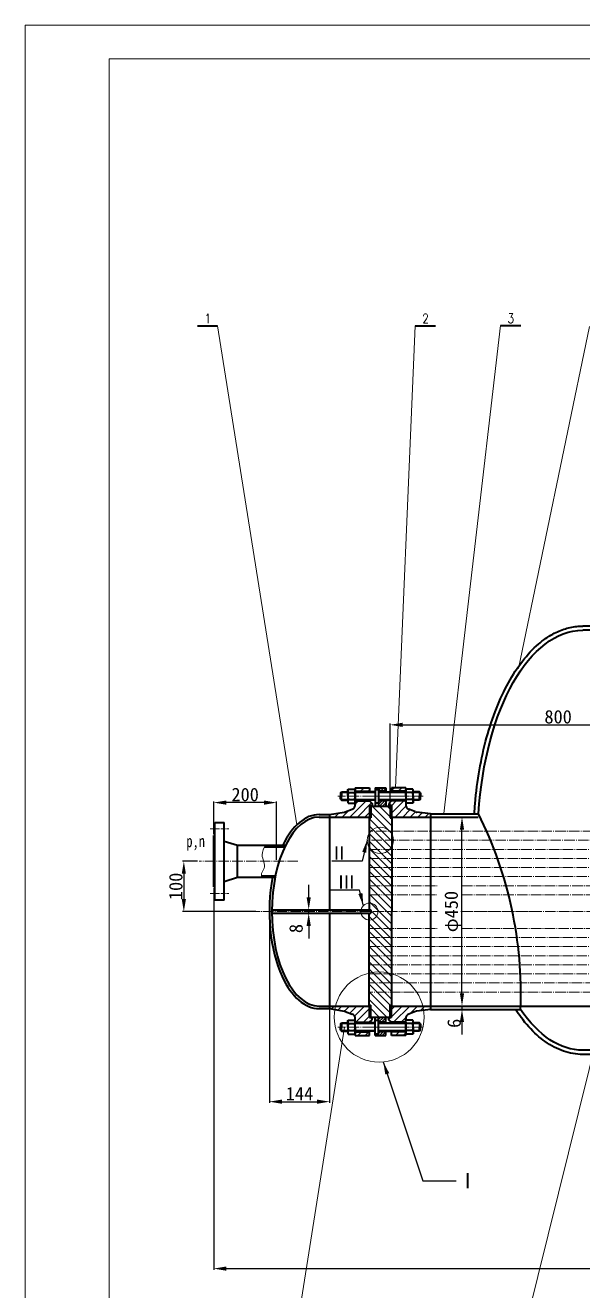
# Model space of a CAD drawing. Extents: x -7548 to 24390, y -23184 to 5092.
# Drawn here: x 7557 to 8885, y -13201 to -10188 of the extents above; entities that cross this region are included whole.
import ezdxf
from ezdxf.enums import TextEntityAlignment as Align

# ---------------------------------------------------------------- set-up
doc = ezdxf.new("R2010")
doc.units = 0
doc.header["$LTSCALE"] = 10
doc.header["$PDMODE"] = 1
doc.linetypes.add('ZXX-L', pattern=[3.28, 2.5, -0.3, 0.18, -0.3])
doc.linetypes.add('ZXX-S', pattern=[1.27, 0.75, -0.2, 0.12, -0.2])
doc.layers.get('Defpoints').update_dxf_attribs({"linetype": 'CONTINUOUS'})
for name, color, linetype, lineweight in [('A 粗实线', 1, 'CONTINUOUS', 40), ('B 细实线', 7, 'CONTINUOUS', 18), ('C 文 字', 2, 'CONTINUOUS', 20), ('D 短中心线', 3, 'ZXX-S', 18), ('E 长中心线', 3, 'ZXX-L', 18), ('J 标注尺寸', 2, 'CONTINUOUS', 18)]:
    doc.layers.add(name, color=color, linetype=linetype, lineweight=lineweight)
doc.styles.add('HZTXT', font='SIMFANG.TTF', dxfattribs={"width": 0.75})
doc.styles.add('ROMANC', font='romanc', dxfattribs={"width": 0.7, "height": 6})
doc.styles.get("Standard").update_dxf_attribs({"font": 'SIMFANG.TTF'})
doc.dimstyles.new('通用标注4.0', dxfattribs={"dimtxt": 32, "dimasz": 30, "dimexe": 3, "dimexo": 3, "dimgap": 3, "dimtad": 1, "dimdec": 0, "dimzin": 0, "dimdsep": 46, "dimtxsty": 'Standard', "dimcen": 0, "dimadec": 0, "dimazin": 0, "dimtfac": 0.375, "dimtdec": 0, "dimtmove": 2, "dimatfit": 3, "dimfxl": 0, "dimtzin": 0, "dimarcsym": 0})

# ---------------------------------------------------------------- blocks, each defined once
blk = doc.blocks.new('*D59')
at = {"layer": 'C 文 字', "color": 0, "lineweight": -2}
for p, q in [((8138.6, -12300.9), (8138.6, -12753.5)), ((8282.1, -12531.9), (8282.1, -12753.5)), ((8168.6, -12750.5), (8252.1, -12750.5))]:
    blk.add_line(p, q, dxfattribs=at)
at = {"layer": 'C 文 字', "color": 0}
for points in [[(8168.6, -12745.5), (8168.6, -12755.5), (8138.6, -12750.5)], [(8252.1, -12745.5), (8252.1, -12755.5), (8282.1, -12750.5)]]:
    blk.add_solid(points, dxfattribs=at)
at = {"layer": 'Defpoints', "color": 0}
for p in [(8138.6, -12297.9), (8282.1, -12528.9), (8282.1, -12750.5)]:
    blk.add_point(p, dxfattribs=at)
at = {"layer": 'C 文 字', "color": 0, "insert": (8210.3, -12731.5), "char_height": 32, "attachment_point": 5}
blk.add_mtext('144', dxfattribs=at)
blk = doc.blocks.new('*D61')
at = {"layer": 'Defpoints', "color": 0}
for p in [(8590.3, -12072.9), (8597.2, -12072.9), (8590.3, -12522.9)]:
    blk.add_point(p, dxfattribs=at)
at = {"layer": 'J 标注尺寸', "color": 0, "lineweight": -2}
for p, q in [((8593.3, -12072.9), (8600.2, -12072.9)), ((8597.2, -12492.9), (8597.2, -12102.9)), ((8593.3, -12522.9), (8600.2, -12522.9))]:
    blk.add_line(p, q, dxfattribs=at)
at = {"layer": 'J 标注尺寸', "color": 0}
for points in [[(8592.2, -12102.9), (8602.2, -12102.9), (8597.2, -12072.9)], [(8592.2, -12492.9), (8602.2, -12492.9), (8597.2, -12522.9)]]:
    blk.add_solid(points, dxfattribs=at)
at = {"layer": 'J 标注尺寸', "color": 0, "insert": (8575.8, -12297.9), "char_height": 32, "attachment_point": 5, "rotation": 90}
blk.add_mtext('φ450', dxfattribs=at)
blk = doc.blocks.new('*D67')
at = {"layer": 'Defpoints', "color": 0}
for p in [(8597.2, -12522.9), (8597.2, -12530.9), (8597.2, -12530.9)]:
    blk.add_point(p, dxfattribs=at)
at = {"layer": 'J 标注尺寸', "color": 0, "lineweight": -2}
for p, q in [((8597.2, -12492.9), (8597.2, -12462.9)), ((8597.2, -12522.9), (8597.2, -12530.9)), ((8597.2, -12560.9), (8597.2, -12590.9))]:
    blk.add_line(p, q, dxfattribs=at)
at = {"layer": 'J 标注尺寸', "color": 0}
for points in [[(8592.2, -12492.9), (8602.2, -12492.9), (8597.2, -12522.9)], [(8592.2, -12560.9), (8602.2, -12560.9), (8597.2, -12530.9)]]:
    blk.add_solid(points, dxfattribs=at)
at = {"layer": 'J 标注尺寸', "color": 0, "insert": (8578.5, -12563.9), "char_height": 32, "attachment_point": 5, "rotation": 90}
blk.add_mtext('6', dxfattribs=at)
blk = doc.blocks.new('*D56')
at = {"layer": 'C 文 字', "color": 0, "lineweight": -2}
for p, q in [((8006, -12113.9), (8006, -12035.4)), ((8125.8, -12038.4), (8036, -12038.4)), ((8155.8, -12174.9), (8155.8, -12035.4))]:
    blk.add_line(p, q, dxfattribs=at)
at = {"layer": 'C 文 字', "color": 0}
for points in [[(8036, -12033.4), (8036, -12043.4), (8006, -12038.4)], [(8125.8, -12033.4), (8125.8, -12043.4), (8155.8, -12038.4)]]:
    blk.add_solid(points, dxfattribs=at)
at = {"layer": 'Defpoints', "color": 0}
for p in [(8006, -12038.4), (8006, -12116.9), (8155.8, -12177.9)]:
    blk.add_point(p, dxfattribs=at)
at = {"layer": 'C 文 字', "color": 0, "insert": (8080.9, -12019.4), "char_height": 32, "attachment_point": 5}
blk.add_mtext('200', dxfattribs=at)
blk = doc.blocks.new('*D92')
at = {"layer": 'C 文 字', "color": 0, "lineweight": -2}
for p, q in [((7967.8, -12177.9), (7931.9, -12177.9)), ((7934.9, -12207.9), (7934.9, -12267.9)), ((8106.5, -12297.9), (7931.9, -12297.9))]:
    blk.add_line(p, q, dxfattribs=at)
at = {"layer": 'C 文 字', "color": 0}
for points in [[(7929.9, -12207.9), (7939.9, -12207.9), (7934.9, -12177.9)], [(7929.9, -12267.9), (7939.9, -12267.9), (7934.9, -12297.9)]]:
    blk.add_solid(points, dxfattribs=at)
at = {"layer": 'Defpoints', "color": 0}
for p in [(7970.8, -12177.9), (7934.9, -12297.9), (8109.5, -12297.9)]:
    blk.add_point(p, dxfattribs=at)
at = {"layer": 'C 文 字', "color": 0, "insert": (7915.9, -12237.9), "char_height": 32, "attachment_point": 5, "rotation": 90}
blk.add_mtext('100', dxfattribs=at)
blk = doc.blocks.new('*D57')
at = {"layer": 'C 文 字', "color": 0, "lineweight": -2}
for p, q in [((8426.1, -12042.4), (8426.1, -11850.2)), ((8456.1, -11853.2), (9196.1, -11853.2)), ((9226.1, -12085.6), (9226.1, -11850.2))]:
    blk.add_line(p, q, dxfattribs=at)
at = {"layer": 'C 文 字', "color": 0}
for points in [[(8456.1, -11848.2), (8456.1, -11858.2), (8426.1, -11853.2)], [(9196.1, -11848.2), (9196.1, -11858.2), (9226.1, -11853.2)]]:
    blk.add_solid(points, dxfattribs=at)
at = {"layer": 'Defpoints', "color": 0}
for p in [(9226.1, -11853.2), (8426.1, -12045.4), (9226.1, -12088.6)]:
    blk.add_point(p, dxfattribs=at)
at = {"layer": 'C 文 字', "color": 0, "insert": (8826.1, -11834.2), "char_height": 32, "attachment_point": 5}
blk.add_mtext('800', dxfattribs=at)
blk = doc.blocks.new('*D94')
at = {"layer": 'Defpoints', "color": 0}
for p in [(8006, -12238.9), (10941.5, -12406.9), (10941.5, -13148)]:
    blk.add_point(p, dxfattribs=at)
at = {"layer": 'J 标注尺寸', "color": 0, "lineweight": -2}
for p, q in [((8006, -12241.9), (8006, -13151)), ((10941.5, -12409.9), (10941.5, -13151)), ((8036, -13148), (10911.5, -13148))]:
    blk.add_line(p, q, dxfattribs=at)
at = {"layer": 'J 标注尺寸', "color": 0}
for points in [[(8036, -13143), (8036, -13153), (8006, -13148)], [(10911.5, -13143), (10911.5, -13153), (10941.5, -13148)]]:
    blk.add_solid(points, dxfattribs=at)
at = {"layer": 'J 标注尺寸', "color": 0, "insert": (9473.7, -13129), "char_height": 32, "attachment_point": 5}
blk.add_mtext('2880', dxfattribs=at)
blk = doc.blocks.new('*D101')
at = {"layer": 'Defpoints', "color": 0}
for p in [(8232.2, -12293.9), (8234.2, -12293.9), (8234.2, -12301.9)]:
    blk.add_point(p, dxfattribs=at)
at = {"layer": 'J 标注尺寸', "color": 0, "lineweight": -2}
for p, q in [((8232.2, -12263.9), (8232.2, -12233.9)), ((8231.2, -12293.9), (8229.2, -12293.9)), ((8231.2, -12301.9), (8229.2, -12301.9)), ((8232.2, -12301.9), (8232.2, -12293.9)), ((8232.2, -12331.9), (8232.2, -12361.9))]:
    blk.add_line(p, q, dxfattribs=at)
at = {"layer": 'J 标注尺寸', "color": 0}
for points in [[(8227.2, -12263.9), (8237.2, -12263.9), (8232.2, -12293.9)], [(8227.2, -12331.9), (8237.2, -12331.9), (8232.2, -12301.9)]]:
    blk.add_solid(points, dxfattribs=at)
at = {"layer": 'J 标注尺寸', "color": 0, "insert": (8202.2, -12338.2), "char_height": 32, "attachment_point": 5, "rotation": 90}
blk.add_mtext('8', dxfattribs=at)

msp = doc.modelspace()

# ---------------------------------------------------------------- hatches: boundary and pattern name
at = {"layer": 'B 细实线'}
h = msp.add_hatch(dxfattribs=at)
h.set_pattern_fill('ANSI31', color=256, scale=4, style=0)
h.paths.add_polyline_path([(8377.1, -12002.9), (8343.1, -12002.9), (8343.1, -12011.4), (8377.1, -12011.4)])
h.paths.add_polyline_path([(8377.1, -12045.4), (8383.1, -12045.4), (8383.1, -12040.4), (8377.1, -12034.4), (8343.1, -12034.4), (8343.1, -12037.2), (8343.1, -12042.8, -0.306678), (8335.6, -12053.9), (8319.3, -12060.4, -0.053892), (8316.8, -12061.1), (8282.1, -12066.9), (8282.1, -12072.9), (8377.1, -12072.9)])
h.paths.add_polyline_path([(8463.1, -12008.6), (8463.1, -12002.9), (8429.1, -12002.9), (8429.1, -12011.4), (8463.1, -12011.4)])
h.paths.add_polyline_path([(8463.1, -12042.8), (8463.1, -12034.4), (8429.1, -12034.4), (8423.1, -12040.4), (8423.1, -12045.4), (8429.1, -12045.4), (8429.1, -12072.9), (8522.1, -12072.9), (8522.1, -12064.9), (8489.4, -12061.1, -0.053892), (8486.9, -12060.4), (8470.6, -12053.9, -0.306678)])
h = msp.add_hatch(dxfattribs=at)
h.set_pattern_fill('ANSI31', color=256, scale=1.5, style=0)
h.paths.add_polyline_path([(8416.1, -12011.4), (8416.1, -12002.9), (8398.1, -12002.9), (8398.1, -12011.4)])
h.paths.add_polyline_path([(8416.1, -12046.9), (8416.1, -12034.4), (8398.1, -12034.4), (8398.1, -12046.9)])
h = msp.add_hatch(dxfattribs=at)
h.set_pattern_fill('ANSI31', color=256, scale=4, angle=90, style=0)
h.paths.add_polyline_path([(8426.1, -12074.9), (8426.1, -12046.9), (8380.1, -12046.9), (8380.1, -12074.9), (8376.1, -12074.9), (8376.1, -12293.9), (8380.1, -12293.9), (8380.1, -12297.9), (8430.1, -12297.9), (8430.1, -12074.9)])
h.paths.add_polyline_path([(8430.1, -12297.9), (8380.1, -12297.9), (8380.1, -12301.9), (8376.1, -12301.9), (8376.1, -12520.9), (8380.1, -12520.9), (8380.1, -12548.9), (8426.1, -12548.9), (8426.1, -12520.9), (8430.1, -12520.9)])
h = msp.add_hatch(dxfattribs=at)
h.set_pattern_fill('ANSI37', color=256, style=0)
h.paths.add_polyline_path([(8380.1, -12045.4), (8377.1, -12045.4), (8377.1, -12072.9), (8380.1, -12072.9)])
h.paths.add_polyline_path([(8429.1, -12045.4), (8426.1, -12045.4), (8426.1, -12072.9), (8429.1, -12072.9)])
h = msp.add_hatch(dxfattribs=at)
h.set_pattern_fill('ANSI31', color=256, scale=4, style=0)
h.paths.add_polyline_path([(8377.1, -12522.9), (8282.1, -12522.9), (8282.1, -12528.9), (8316.8, -12534.7, -0.053892), (8319.3, -12535.4), (8335.6, -12541.9, -0.306678), (8343.1, -12553), (8343.1, -12561.4), (8377.1, -12561.4), (8383.1, -12555.4), (8383.1, -12550.4), (8377.1, -12550.4)])
h.paths.add_polyline_path([(8486.9, -12535.4, -0.053892), (8489.4, -12534.7), (8522.1, -12530.9), (8522.1, -12522.9), (8429.1, -12522.9), (8429.1, -12550.4), (8423.1, -12550.4), (8423.1, -12555.4), (8429.1, -12561.4), (8463.1, -12561.4), (8463.1, -12553, -0.306678), (8470.6, -12541.9)])
h.paths.add_polyline_path([(8463.1, -12584.4), (8429.1, -12584.4), (8429.1, -12592.9), (8463.1, -12592.9)])
h.paths.add_polyline_path([(8377.1, -12584.4), (8343.1, -12584.4), (8343.1, -12592.9), (8377.1, -12592.9)])
h = msp.add_hatch(dxfattribs=at)
h.set_pattern_fill('ANSI37', color=256, style=0)
h.set_pattern_definition([(45, (2e-11, -477.5), (-2.245064, 2.245064), []), (135, (2e-11, -477.5), (-2.245064, -2.245064), [])])
h.paths.add_polyline_path([(8380.1, -12522.9), (8377.1, -12522.9), (8377.1, -12550.4), (8380.1, -12550.4)])
h.paths.add_polyline_path([(8429.1, -12522.9), (8426.1, -12522.9), (8426.1, -12550.4), (8429.1, -12550.4)])
h = msp.add_hatch(dxfattribs=at)
h.set_pattern_fill('ANSI31', color=256, scale=1.5, style=0)
h.paths.add_polyline_path([(8416.1, -12548.9), (8398.1, -12548.9), (8398.1, -12561.4), (8416.1, -12561.4)])
h.paths.add_polyline_path([(8416.1, -12584.4), (8398.1, -12584.4), (8398.1, -12592.9), (8416.1, -12592.9)])

# ---------------------------------------------------------------- linework, layer by layer
at = {"layer": 'A 粗实线'}
for p, q in [((7967.2, -10902.9), (8015.3, -10902.9)), ((8486.1, -10902.9), (8534.2, -10902.9)), ((8689, -10902.3), (8737.1, -10902.3)), ((9002.1, -11617.9), (8884.6, -11617.9)), ((9518.6, -11627.9), (8884.6, -11627.9)), ((8307.8, -12015.4), (8310.3, -12012.9)), ((8307.8, -12015.4), (8307.8, -12022.9)), ((8310.3, -12012.9), (8325.1, -12012.9)), ((8310.3, -12012.9), (8310.3, -12022.9)), ((8325.1, -12008.6), (8326.4, -12006.4)), ((8325.1, -12022.9), (8325.1, -12008.6)), ((8326.4, -12006.4), (8341.8, -12006.4)), ((8326.4, -12014.6), (8341.8, -12014.6)), ((8343.1, -12008.6), (8341.8, -12006.4)), ((8343.1, -12002.9), (8377.1, -12002.9)), ((8343.1, -12002.9), (8343.1, -12042.8)), ((8343.1, -12022.9), (8343.1, -12008.6)), ((8343.1, -12011.4), (8377.1, -12011.4)), ((8390.1, -12012.9), (8343.1, -12012.9)), ((8377.1, -12002.9), (8377.1, -12012.9)), ((8390.1, -12002.9), (8416.1, -12002.9)), ((8390.1, -12002.9), (8390.1, -12046.9)), ((8390.1, -12006.8), (8398.1, -12006.8)), ((8398.1, -12002.9), (8398.1, -12046.9)), ((8416.1, -12011.4), (8398.1, -12011.4)), ((8398.1, -12012.9), (8463.1, -12012.9)), ((8416.1, -12002.9), (8416.1, -12012.9)), ((8429.1, -12002.9), (8429.1, -12012.9)), ((8463.1, -12002.9), (8429.1, -12002.9)), ((8463.1, -12011.4), (8429.1, -12011.4)), ((8463.1, -12002.9), (8463.1, -12042.8)), ((8463.1, -12008.6), (8464.4, -12006.4)), ((8463.1, -12022.9), (8463.1, -12008.6)), ((8479.8, -12006.4), (8464.4, -12006.4)), ((8479.8, -12014.6), (8464.4, -12014.6)), ((8481.1, -12008.6), (8479.8, -12006.4)), ((8481.1, -12022.9), (8481.1, -12008.6)), ((8495.9, -12012.9), (8481.1, -12012.9)), ((8495.9, -12012.9), (8495.9, -12022.9)), ((8498.4, -12015.4), (8495.9, -12012.9)), ((8498.4, -12015.4), (8498.4, -12022.9)), ((8307.8, -12030.4), (8307.8, -12022.9)), ((8307.8, -12030.4), (8310.3, -12032.9)), ((8310.3, -12032.9), (8310.3, -12022.9)), ((8310.3, -12032.9), (8325.1, -12032.9)), ((8325.1, -12022.9), (8325.1, -12037.2)), ((8325.1, -12037.2), (8326.4, -12039.4)), ((8326.4, -12031.1), (8341.8, -12031.1)), ((8326.4, -12039.4), (8341.8, -12039.4)), ((8343.1, -12037.2), (8341.8, -12039.4)), ((8343.1, -12022.9), (8343.1, -12037.2)), ((8390.1, -12032.9), (8343.1, -12032.9)), ((8343.1, -12034.4), (8377.1, -12034.4)), ((8377.1, -12032.9), (8377.1, -12034.4)), ((8377.1, -12034.4), (8383.1, -12040.4)), ((8377.1, -12045.4), (8383.1, -12045.4)), ((8377.1, -12045.4), (8377.1, -12072.9)), ((8380.1, -12045.4), (8380.1, -12074.9)), ((8380.1, -12046.9), (8426.1, -12046.9)), ((8383.1, -12040.4), (8383.1, -12045.4)), ((8390.1, -12039.1), (8398.1, -12039.1)), ((8398.1, -12032.9), (8463.1, -12032.9)), ((8416.1, -12034.4), (8398.1, -12034.4)), ((8416.1, -12032.9), (8416.1, -12046.9)), ((8429.1, -12034.4), (8423.1, -12040.4)), ((8423.1, -12040.4), (8423.1, -12045.4)), ((8429.1, -12045.4), (8423.1, -12045.4)), ((8426.1, -12045.4), (8426.1, -12074.9)), ((8429.1, -12032.9), (8429.1, -12034.4)), ((8463.1, -12034.4), (8429.1, -12034.4)), ((8429.1, -12045.4), (8429.1, -12072.9)), ((8463.1, -12022.9), (8463.1, -12037.2)), ((8463.1, -12037.2), (8464.4, -12039.4)), ((8479.8, -12031.1), (8464.4, -12031.1)), ((8479.8, -12039.4), (8464.4, -12039.4)), ((8481.1, -12037.2), (8479.8, -12039.4)), ((8481.1, -12022.9), (8481.1, -12037.2)), ((8495.9, -12032.9), (8481.1, -12032.9)), ((8495.9, -12032.9), (8495.9, -12022.9)), ((8498.4, -12030.4), (8495.9, -12032.9)), ((8498.4, -12030.4), (8498.4, -12022.9)), ((8257.1, -12066.9), (8282.1, -12066.9)), ((8257.1, -12072.9), (8282.1, -12072.9)), ((8282.1, -12066.9), (8316.8, -12061.1)), ((8282.1, -12066.9), (8282.1, -12293.9)), ((8282.1, -12072.9), (8380.1, -12072.9)), ((8319.3, -12060.4), (8335.6, -12053.9)), ((8376.1, -12074.9), (8376.1, -12293.9)), ((8376.1, -12074.9), (8380.1, -12074.9)), ((8426.1, -12072.9), (8636.1, -12072.9)), ((8426.1, -12074.9), (8430.1, -12074.9)), ((8430.1, -12074.9), (8430.1, -12297.9)), ((8486.9, -12060.4), (8470.6, -12053.9)), ((8522.1, -12064.9), (8489.4, -12061.1)), ((8522.1, -12064.9), (8522.1, -12530.9)), ((8522.1, -12064.9), (8636.6, -12064.9)), ((8009, -12270.4), (8009, -12085.4)), ((8009, -12085.4), (8031, -12085.4)), ((8031, -12270.4), (8031, -12085.4)), ((8006, -12238.9), (8006, -12116.9)), ((8006, -12116.9), (8009, -12116.9)), ((8031, -12129.9), (8063, -12139.9)), ((8063, -12215.9), (8063, -12139.9)), ((8063, -12139.9), (8178.3, -12139.9)), ((8127.3, -12143.4), (8176.5, -12143.4)), ((8031, -12225.9), (8063, -12215.9)), ((8063, -12215.9), (8153.3, -12215.9)), ((8119.8, -12212.4), (8154, -12212.4)), ((8009, -12238.9), (8006, -12238.9)), ((8031, -12270.4), (8009, -12270.4)), ((8144.6, -12293.9), (8380.1, -12293.9)), ((8144.6, -12301.9), (8380.1, -12301.9)), ((8282.1, -12301.9), (8282.1, -12528.9)), ((8376.1, -12520.9), (8376.1, -12301.9)), ((8380.1, -12293.9), (8380.1, -12301.9)), ((8430.1, -12520.9), (8430.1, -12297.9)), ((8257.1, -12522.9), (8282.1, -12522.9)), ((8257.1, -12522.9), (8282.1, -12522.9)), ((8257.1, -12528.9), (8282.1, -12528.9)), ((8257.1, -12528.9), (8282.1, -12528.9)), ((8282.1, -12522.9), (8380.1, -12522.9)), ((8282.1, -12528.9), (8316.8, -12534.7)), ((8376.1, -12520.9), (8380.1, -12520.9)), ((8377.1, -12550.4), (8377.1, -12522.9)), ((8380.1, -12550.4), (8380.1, -12520.9)), ((8426.1, -12550.4), (8426.1, -12520.9)), ((8426.1, -12520.9), (8430.1, -12520.9)), ((8426.1, -12522.9), (8736.9, -12522.9)), ((8429.1, -12550.4), (8429.1, -12522.9)), ((8522.1, -12530.9), (8489.4, -12534.7)), ((8522.1, -12530.9), (8736.6, -12530.9)), ((8736.9, -12522.9), (10122.7, -12522.9)), ((8307.8, -12565.5), (8310.3, -12563)), ((8310.3, -12563), (8310.3, -12573)), ((8310.3, -12563), (8325.1, -12563)), ((8319.3, -12535.4), (8335.6, -12541.9)), ((8325.1, -12558.7), (8326.4, -12556.5)), ((8325.1, -12573), (8325.1, -12558.7)), ((8326.4, -12556.5), (8341.8, -12556.5)), ((8343.1, -12558.7), (8341.8, -12556.5)), ((8343.1, -12592.9), (8343.1, -12553)), ((8343.1, -12573), (8343.1, -12558.7)), ((8343.1, -12561.4), (8377.1, -12561.4)), ((8390.1, -12563), (8343.1, -12563)), ((8377.1, -12550.4), (8383.1, -12550.4)), ((8377.1, -12561.4), (8383.1, -12555.4)), ((8377.1, -12563), (8377.1, -12561.4)), ((8380.1, -12548.9), (8426.1, -12548.9)), ((8383.1, -12555.4), (8383.1, -12550.4)), ((8390.1, -12592.9), (8390.1, -12548.9)), ((8390.1, -12556.8), (8398.1, -12556.8)), ((8398.1, -12592.9), (8398.1, -12548.9)), ((8416.1, -12561.4), (8398.1, -12561.4)), ((8398.1, -12563), (8463.1, -12563)), ((8416.1, -12563), (8416.1, -12548.9)), ((8429.1, -12550.4), (8423.1, -12550.4)), ((8423.1, -12555.4), (8423.1, -12550.4)), ((8429.1, -12561.4), (8423.1, -12555.4)), ((8429.1, -12563), (8429.1, -12561.4)), ((8463.1, -12561.4), (8429.1, -12561.4)), ((8463.1, -12592.9), (8463.1, -12553)), ((8463.1, -12558.7), (8464.4, -12556.5)), ((8463.1, -12573), (8463.1, -12558.7)), ((8479.8, -12556.5), (8464.4, -12556.5)), ((8486.9, -12535.4), (8470.6, -12541.9)), ((8481.1, -12558.7), (8479.8, -12556.5)), ((8481.1, -12573), (8481.1, -12558.7)), ((8495.9, -12563), (8481.1, -12563)), ((8498.4, -12565.5), (8495.9, -12563)), ((8495.9, -12563), (8495.9, -12573)), ((8307.8, -12565.5), (8307.8, -12573)), ((8307.8, -12580.5), (8307.8, -12573)), ((8307.8, -12580.5), (8310.3, -12583)), ((8310.3, -12583), (8310.3, -12573)), ((8310.3, -12583), (8325.1, -12583)), ((8325.1, -12573), (8325.1, -12587.3)), ((8325.1, -12587.3), (8326.4, -12589.5)), ((8326.4, -12564.7), (8341.8, -12564.7)), ((8326.4, -12581.2), (8341.8, -12581.2)), ((8326.4, -12589.5), (8341.8, -12589.5)), ((8343.1, -12587.3), (8341.8, -12589.5)), ((8343.1, -12573), (8343.1, -12587.3)), ((8390.1, -12583), (8343.1, -12583)), ((8343.1, -12584.4), (8377.1, -12584.4)), ((8343.1, -12592.9), (8377.1, -12592.9)), ((8377.1, -12592.9), (8377.1, -12583)), ((8390.1, -12589.1), (8398.1, -12589.1)), ((8390.1, -12592.9), (8416.1, -12592.9)), ((8398.1, -12583), (8463.1, -12583)), ((8416.1, -12584.4), (8398.1, -12584.4)), ((8416.1, -12592.9), (8416.1, -12583)), ((8429.1, -12592.9), (8429.1, -12583)), ((8463.1, -12584.4), (8429.1, -12584.4)), ((8463.1, -12592.9), (8429.1, -12592.9)), ((8463.1, -12573), (8463.1, -12587.3)), ((8463.1, -12587.3), (8464.4, -12589.5)), ((8479.8, -12564.7), (8464.4, -12564.7)), ((8479.8, -12581.2), (8464.4, -12581.2)), ((8479.8, -12589.5), (8464.4, -12589.5)), ((8481.1, -12587.3), (8479.8, -12589.5)), ((8481.1, -12573), (8481.1, -12587.3)), ((8495.9, -12583), (8481.1, -12583)), ((8495.9, -12583), (8495.9, -12573)), ((8498.4, -12580.5), (8495.9, -12583)), ((8498.4, -12565.5), (8498.4, -12573)), ((8498.4, -12580.5), (8498.4, -12573)), ((10464.6, -12627.9), (8884.6, -12627.9)), ((9457.6, -12637.9), (8884.6, -12637.9))]:
    msp.add_line(p, q, dxfattribs=at)
at = {"layer": 'A 粗实线', "color": 5, "lineweight": 15}
msp.add_lwpolyline([(7757.5, -14859.6), (14205.5, -14859.6), (14205.5, -10267.6), (7757.5, -10267.6)], close=True, dxfattribs=at)
at = {"layer": 'A 粗实线'}
for centre, radius, start, end in [((8361.8, -12004), 37, 187.1415, 196.7234), ((8352.4, -12022.9), 27.3, 162.412, 180), ((8306.4, -12004), 37, 343.2766, 352.8585), ((8315.8, -12022.9), 27.3, 360, 17.588), ((8499.8, -12004), 37, 187.1415, 196.7234), ((8490.4, -12022.9), 27.3, 162.412, 180), ((8444.4, -12004), 37, 343.2766, 352.8585), ((8453.8, -12022.9), 27.3, 0, 17.588), ((8352.4, -12022.9), 27.3, 180, 197.588), ((8361.8, -12041.7), 37, 163.2766, 172.8585), ((8331.1, -12042.8), 12, 291.8014, 0), ((8315.8, -12022.9), 27.3, 342.412, 360), ((8306.4, -12041.7), 37, 7.1415, 16.7234), ((8490.4, -12022.9), 27.3, 180, 197.588), ((8499.8, -12041.7), 37, 163.2766, 172.8585), ((8475.1, -12042.8), 12, 180, 248.1986), ((8453.8, -12022.9), 27.3, 342.412, 0), ((8444.4, -12041.7), 37, 7.1415, 16.7234), ((8314.8, -12049.3), 12, 279.4623, 291.8014), ((8491.4, -12049.3), 12, 248.1986, 260.5377), ((7778.8, -12492.8), 958.5, 357.7194, 26.5105), ((8314.8, -12546.5), 12, 68.1986, 80.5377), ((8361.8, -12554.1), 37, 187.1415, 196.7234), ((8331.1, -12553), 12, 0, 68.1986), ((8306.4, -12554.1), 37, 343.2766, 352.8585), ((8475.1, -12553), 12, 111.8014, 180), ((8499.8, -12554.1), 37, 187.1415, 196.7234), ((8444.4, -12554.1), 37, 343.2766, 352.8585), ((8491.4, -12546.5), 12, 99.4623, 111.8014), ((8352.4, -12573), 27.3, 162.412, 180), ((8352.4, -12573), 27.3, 180, 197.588), ((8361.8, -12591.9), 37, 163.2766, 172.8585), ((8315.8, -12573), 27.3, 0, 17.588), ((8315.8, -12573), 27.3, 342.412, 0), ((8306.4, -12591.9), 37, 7.1415, 16.7234), ((8490.4, -12573), 27.3, 162.412, 180), ((8490.4, -12573), 27.3, 180, 197.588), ((8499.8, -12591.9), 37, 163.2766, 172.8585), ((8453.8, -12573), 27.3, 0, 17.588), ((8453.8, -12573), 27.3, 342.412, 0), ((8444.4, -12591.9), 37, 7.1415, 16.7234)]:
    msp.add_arc(centre, radius, start, end, dxfattribs=at)
at = {"layer": 'A 粗实线', "extrusion": (0, 0, -1)}
for start_param, end_param in [(1.697132, 3.141593), (0, 0.633433)]:
    msp.add_ellipse((8884.6, -12127.9), major_axis=(0, -500), ratio=0.5, start_param=start_param, end_param=end_param, dxfattribs=at)
at = {"layer": 'A 粗实线'}
for major_axis, ratio, start_param, end_param in [((0, -225), 0.5, 3.141593, 6.283185), ((0, -231), 0.512987, 3.141593, 3.959181), ((0, -231), 0.512987, 4.349498, 5.445024), ((0, -231), 0.512987, 5.445024, 6.283185)]:
    msp.add_ellipse((8257.1, -12297.9), major_axis=major_axis, ratio=ratio, start_param=start_param, end_param=end_param, dxfattribs=at)
for points, knots in [([(8626.6, -12064.9), (8627.1, -12056.9), (8627.7, -12048.9), (8630.8, -12013.6), (8634.3, -11986.6), (8643.5, -11934), (8649.2, -11908.5), (8662.7, -11859.6), (8670.4, -11836.3), (8687.8, -11792.3), (8697.4, -11771.8), (8718.2, -11733.9), (8729.5, -11716.7), (8753.4, -11685.9), (8766, -11672.5), (8790.2, -11651.6), (8801.6, -11643.6), (8823.1, -11631.7), (8833.1, -11627.4), (8853.5, -11621.1), (8863.8, -11619.1), (8877.7, -11618.1), (8881.1, -11617.9), (8884.6, -11617.9)], [1.695867, 1.695867, 1.695867, 1.695867, 1.743758, 1.743758, 1.908976, 1.908976, 2.074195, 2.074195, 2.239413, 2.239413, 2.404632, 2.404632, 2.56985, 2.56985, 2.735069, 2.735069, 2.872476, 2.872476, 2.98775, 2.98775, 3.103025, 3.103025, 3.141593, 3.141593, 3.141593, 3.141593]), ([(8884.6, -12637.9), (8876.9, -12637.9), (8869.2, -12637.3), (8853.9, -12634.6), (8846.3, -12632.7), (8831.2, -12627.5), (8823.8, -12624.2), (8802.3, -12613), (8788.6, -12603.3), (8762.4, -12579.7), (8749.9, -12565.9), (8733.5, -12544), (8729, -12537.6), (8724.6, -12530.9)], [0, 0, 0, 0, 0.0855973, 0.0855973, 0.1711945, 0.1711945, 0.2567918, 0.2567918, 0.4220102, 0.4220102, 0.5872287, 0.5872287, 0.6517257, 0.6517257, 0.6517257, 0.6517257])]:
    msp.add_open_spline(points, degree=3, knots=knots, dxfattribs=at)
at = {"layer": 'B 细实线'}
for p, q in [((8204.3, -12091.1), (8015.3, -10902.9)), ((8438.8, -12002.9), (8486.1, -10902.9)), ((8553.6, -12064.7), (8689, -10902.3)), ((8731.6, -11719.1), (8900.6, -10904.5)), ((8307.8, -12015.4), (8325.1, -12015.4)), ((8390.1, -12015.4), (8343.1, -12015.4)), ((8398.1, -12015.4), (8463.1, -12015.4)), ((8498.4, -12015.4), (8481.1, -12015.4)), ((8307.8, -12030.4), (8325.1, -12030.4)), ((8390.1, -12030.4), (8343.1, -12030.4)), ((8398.1, -12030.4), (8463.1, -12030.4)), ((8498.4, -12030.4), (8481.1, -12030.4)), ((8422.7, -12106.4), (8423.1, -12106)), ((8422.7, -12489.5), (8423.1, -12489.8)), ((8317.2, -12572.9), (8184.7, -13411.1)), ((8307.8, -12565.5), (8325.1, -12565.5)), ((8307.8, -12580.5), (8325.1, -12580.5)), ((8390.1, -12565.5), (8343.1, -12565.5)), ((8390.1, -12580.5), (8343.1, -12580.5)), ((8398.1, -12565.5), (8463.1, -12565.5)), ((8398.1, -12580.5), (8463.1, -12580.5)), ((8498.4, -12565.5), (8481.1, -12565.5)), ((8498.4, -12580.5), (8481.1, -12580.5)), ((8924.3, -12574.3), (8717.2, -13411.2))]:
    msp.add_line(p, q, dxfattribs=at)
msp.add_lwpolyline([(7557.5, -14939.6), (14285.5, -14939.6), (14285.5, -10187.6), (7557.5, -10187.6)], close=True, dxfattribs=at)
msp.add_spline([(8129.1, -12139.9), (8121.3, -12162.7), (8126.2, -12194.7), (8120.1, -12207.2), (8120.1, -12215.9)], degree=3, dxfattribs=at)
at = {"layer": 'C 文 字'}
msp.add_circle((8400, -12548.9), 107.2, dxfattribs=at)
at = {"layer": 'D 短中心线'}
for p, q in [((7998, -12101.2), (8042, -12101.2)), ((7998, -12254.7), (8042, -12254.7))]:
    msp.add_line(p, q, dxfattribs=at)
at = {"layer": 'E 长中心线'}
for p, q in [((8450.9, -12022.9), (8301.3, -12022.9)), ((8504.7, -12022.9), (8365, -12022.9)), ((10484.1, -12106.4), (8377.6, -12106.4)), ((10440.1, -12128), (8377.6, -12128)), ((8377.6, -12149.7), (10396.1, -12149.7)), ((8377.6, -12171.3), (10352.1, -12171.3)), ((8206.4, -12177.9), (7971.8, -12177.9)), ((8377.6, -12193), (10308.1, -12193)), ((8377.6, -12214.6), (10264.1, -12214.6)), ((8377.6, -12236.3), (8537.9, -12236.3)), ((8377.6, -12257.9), (8537.5, -12257.9)), ((8597.2, -12236.3), (10220.1, -12236.3)), ((8597.2, -12257.9), (10176.1, -12257.9)), ((8090.6, -12297.9), (8538.4, -12297.9)), ((8594.2, -12297.9), (8765.1, -12297.9)), ((8598.3, -12297.9), (10647.6, -12297.9)), ((8377.6, -12337.9), (8538.4, -12337.9)), ((8597.2, -12337.9), (10176.1, -12337.9)), ((8377.6, -12359.6), (10220.1, -12359.6)), ((8377.6, -12381.2), (10264.1, -12381.2)), ((8377.6, -12402.9), (10308.1, -12402.9)), ((8377.6, -12424.5), (10352.1, -12424.5)), ((8377.6, -12446.2), (9332.9, -12446.2)), ((9342.4, -12467.8), (8377.6, -12467.8)), ((10484.1, -12489.5), (8377.6, -12489.5)), ((8450.9, -12572.9), (8301.3, -12572.9)), ((8504.7, -12572.9), (8365, -12572.9))]:
    msp.add_line(p, q, dxfattribs=at)
at = {"layer": 'J 标注尺寸'}
for centre, radius in [((8402.7, -12128), 31.3), ((8376.8, -12297.9), 20.2)]:
    msp.add_circle(centre, radius, dxfattribs=at)

# ---------------------------------------------------------------- texts
at = {"layer": 'C 文 字', "style": 'ROMANC', "width": 0.8}
for s, p in [('1', (7991.8, -10885.9)), ('2', (8510.6, -10885.9)), ('3', (8713.6, -10885.3))]:
    msp.add_text(s, height=22.6, dxfattribs=at).set_placement(p, align=Align.MIDDLE)
at = {"layer": 'C 文 字', "insert": (7940.9, -12115.6), "char_height": 28.8, "width": 460.8, "attachment_point": 1, "style": 'HZTXT'}
msp.add_mtext('p,n', dxfattribs=at)
at = {"layer": 'C 文 字', "insert": (8586.3, -12920.6), "char_height": 36, "attachment_point": 1}
msp.add_mtext('Ⅰ', dxfattribs=at)
at = {"layer": 'J 标注尺寸', "char_height": 32, "attachment_point": 9}
for s, insert in [('Ⅱ', (8326.5, -12174.6)), ('Ⅲ', (8343.8, -12243.7))]:
    msp.add_mtext(s, dxfattribs=dict(at, insert=insert))

# ---------------------------------------------------------------- dimensions: what is measured, and where the dimension line sits
at = {"layer": 'C 文 字'}
for base, p1, p2, picture, middle in [((9226.1, -11853.2), (8426.1, -12045.4), (9226.1, -12088.6), '*D57', (8826.1, -11834.2)), ((8282.0978462, -12750.4617697), (8138.5978462, -12297.9235452), (8282.0978462, -12528.9235452), '*D59', (8210.3478462, -12731.4617697))]:
    dim = msp.add_linear_dim(base=base, p1=p1, p2=p2, dimstyle='通用标注4.0', dxfattribs=at)
    dim.commit()
    dim.dimension.update_dxf_attribs({"geometry": picture, "text_midpoint": middle})
dim = msp.add_linear_dim(base=(8006, -12038.4), p1=(8155.8, -12177.9), p2=(8006, -12116.9), text='200', dimstyle='通用标注4.0', dxfattribs=at)
dim.commit()
dim.dimension.update_dxf_attribs({"geometry": '*D56', "text_midpoint": (8080.9, -12019.4)})
dim = msp.add_linear_dim(base=(7934.9, -12297.9), p1=(7970.8, -12177.9), p2=(8109.5, -12297.9), angle=90, text='100', dimstyle='通用标注4.0', dxfattribs=at)
dim.commit()
dim.dimension.update_dxf_attribs({"geometry": '*D92', "text_midpoint": (7915.9, -12237.9)})
at = {"layer": 'J 标注尺寸'}
dim = msp.add_linear_dim(base=(8597.2, -12072.9), p1=(8590.3, -12522.9), p2=(8590.3, -12072.9), angle=90, text='φ<>', dimstyle='通用标注4.0', dxfattribs=at)
dim.commit()
dim.dimension.update_dxf_attribs({"geometry": '*D61', "text_midpoint": (8575.8, -12297.9)})
dim = msp.add_linear_dim(base=(10941.5, -13148), p1=(8006, -12238.9), p2=(10941.5, -12406.9), text='2880', dimstyle='通用标注4.0', dxfattribs=at)
dim.commit()
dim.dimension.update_dxf_attribs({"geometry": '*D94', "text_midpoint": (9473.7, -13129)})
dim = msp.add_linear_dim(base=(8232.2, -12293.9), p1=(8234.2, -12301.9), p2=(8234.2, -12293.9), angle=90, dimstyle='通用标注4.0', dxfattribs=at)
dim.commit()
dim.dimension.update_dxf_attribs({"geometry": '*D101', "text_midpoint": (8202.2, -12338.2), "dimtype": 160})
dim = msp.add_linear_dim(base=(8597.2, -12530.9), p1=(8597.2, -12522.9), p2=(8597.2, -12530.9), angle=90, text='6', dimstyle='通用标注4.0', dxfattribs=at)
dim.commit()
dim.dimension.update_dxf_attribs({"geometry": '*D67', "text_midpoint": (8578.5, -12563.9), "dimtype": 160})

# ---------------------------------------------------------------- leaders
at = {"layer": 'C 文 字', "annotation_type": 0, "has_hookline": 1, "hookline_direction": 0, "text_width": 28.8}
msp.add_leader([(8409.8, -12655.7), (8503.7, -12938.6), (8583.3, -12938.7)], dimstyle='通用标注4.0', override={"dimgap": 3, "dimtad": 0}, dxfattribs=at)
at = {"layer": 'J 标注尺寸', "annotation_type": 0, "has_hookline": 1, "hookline_direction": 1}
for points, text_width in [([(8371.4, -12127.6), (8359.5, -12177.6), (8329.5, -12177.6)], 39.1), ([(8362.3, -12283.9), (8353.4, -12246.7), (8323.4, -12246.7)], 40.3)]:
    msp.add_leader(points, dimstyle='通用标注4.0', dxfattribs=dict(at, text_width=text_width))

doc.saveas('drawing.dxf')
